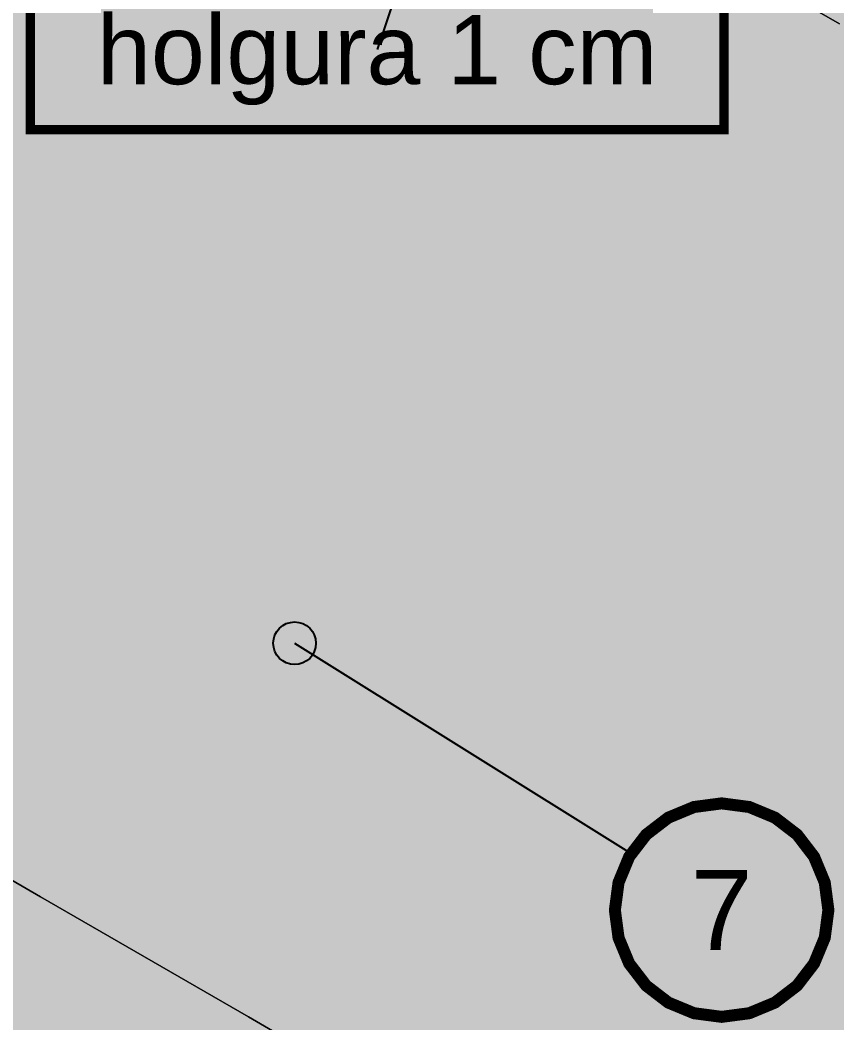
# Model space of a CAD drawing. Header units: metres. Extents: x 349122 to 349453, y 9281252 to 9281971.
# Drawn here: x 349263.9456 to 349264.2517, y 9281655.7777 to 9281656.1536 of the extents above; entities that cross this region are included whole.
import ezdxf
from ezdxf.enums import TextEntityAlignment as Align

# ---------------------------------------------------------------- set-up
doc = ezdxf.new("R2010")
doc.units = ezdxf.units.M
doc.header["$LTSCALE"] = 0.25
doc.layers.add('ISO-3D', color=7, linetype='CONTINUOUS', lineweight=13)
doc.layers.add('ISO-3D-ARISTAS', color=250, linetype='CONTINUOUS', lineweight=13)
doc.layers.add('LLAMADAS-NUM', color=30, linetype='CONTINUOUS', lineweight=25, true_color=0xc05014)
doc.styles.get("Standard").update_dxf_attribs({"font": 'arial.ttf'})

msp = doc.modelspace()

# ---------------------------------------------------------------- linework, layer by layer
at = {"layer": 'ISO-3D', "true_color": 0x9e9d98}
for points in [[(349263.97921, 9281656.15211), (349263.95323, 9281656.16711), (349263.97921, 9281656.18105), (349263.95323, 9281656.19605)], [(349264.03117, 9281656.15105), (349264.00519, 9281656.16605), (349264.03117, 9281656.18), (349264.00519, 9281656.195)], [(349263.97921, 9281656.1475), (349263.95323, 9281656.1625), (349263.97921, 9281656.17562), (349263.95323, 9281656.19062)], [(349264.03117, 9281656.14562), (349264.00519, 9281656.16062), (349264.03117, 9281656.17375), (349264.00519, 9281656.18875)], [(349264.21304, 9281656.15), (349264.18706, 9281656.165), (349264.21304, 9281656.175), (349264.18706, 9281656.19)], [(349264.08313, 9281656.14375), (349264.05715, 9281656.15875), (349264.08313, 9281656.17187), (349264.05715, 9281656.18687)], [(349264.08313, 9281656.15), (349264.05715, 9281656.165), (349264.08313, 9281656.17), (349264.05715, 9281656.185)], [(349264.1351, 9281656.14187), (349264.10912, 9281656.15687), (349264.1351, 9281656.17), (349264.10912, 9281656.185)], [(349264.265, 9281656.145), (349264.23902, 9281656.16), (349264.265, 9281656.17), (349264.23902, 9281656.185)], [(349263.95323, 9281656.13816), (349263.92725, 9281656.15316), (349263.95323, 9281656.16711), (349263.92725, 9281656.18211)], [(349264.00519, 9281656.13711), (349263.97921, 9281656.15211), (349264.00519, 9281656.16605), (349263.97921, 9281656.18105)], [(349264.1351, 9281656.14), (349264.10912, 9281656.155), (349264.1351, 9281656.16667), (349264.10912, 9281656.18167)], [(349264.1784, 9281656.14167), (349264.15675, 9281656.15417), (349264.1784, 9281656.16833), (349264.15675, 9281656.18083)], [(349264.22788, 9281656.13976), (349264.20314, 9281656.15405), (349264.22788, 9281656.16643), (349264.20314, 9281656.18071)], [(349263.95323, 9281656.13437), (349263.92725, 9281656.14937), (349263.95323, 9281656.1625), (349263.92725, 9281656.1775)], [(349264.05715, 9281656.13605), (349264.03117, 9281656.15105), (349264.05715, 9281656.165), (349264.03117, 9281656.18)], [(349264.18706, 9281656.14), (349264.16108, 9281656.155), (349264.18706, 9281656.165), (349264.16108, 9281656.18)], [(349264.00519, 9281656.1325), (349263.97921, 9281656.1475), (349264.00519, 9281656.16062), (349263.97921, 9281656.17562)], [(349264.05715, 9281656.13062), (349264.03117, 9281656.14562), (349264.05715, 9281656.15875), (349264.03117, 9281656.17375)], [(349264.23902, 9281656.135), (349264.21304, 9281656.15), (349264.23902, 9281656.16), (349264.21304, 9281656.175)], [(349264.10912, 9281656.12875), (349264.08313, 9281656.14375), (349264.10912, 9281656.15687), (349264.08313, 9281656.17187)], [(349264.10912, 9281656.135), (349264.08313, 9281656.15), (349264.10912, 9281656.155), (349264.08313, 9281656.17)], [(349264.16108, 9281656.12687), (349264.1351, 9281656.14187), (349264.16108, 9281656.155), (349264.1351, 9281656.17)], [(349263.97921, 9281656.12316), (349263.95323, 9281656.13816), (349263.97921, 9281656.15211), (349263.95323, 9281656.16711)], [(349264.03117, 9281656.12211), (349264.00519, 9281656.13711), (349264.03117, 9281656.15105), (349264.00519, 9281656.16605)], [(349264.15675, 9281656.1275), (349264.1351, 9281656.14), (349264.15675, 9281656.15417), (349264.1351, 9281656.16667)], [(349264.20314, 9281656.12738), (349264.1784, 9281656.14167), (349264.20314, 9281656.15405), (349264.1784, 9281656.16833)], [(349264.25263, 9281656.12548), (349264.22788, 9281656.13976), (349264.25263, 9281656.15214), (349264.22788, 9281656.16643)], [(349263.97921, 9281656.11937), (349263.95323, 9281656.13437), (349263.97921, 9281656.1475), (349263.95323, 9281656.1625)], [(349264.08313, 9281656.12105), (349264.05715, 9281656.13605), (349264.08313, 9281656.15), (349264.05715, 9281656.165)], [(349264.21304, 9281656.125), (349264.18706, 9281656.14), (349264.21304, 9281656.15), (349264.18706, 9281656.165)], [(349264.03117, 9281656.1175), (349264.00519, 9281656.1325), (349264.03117, 9281656.14562), (349264.00519, 9281656.16062)], [(349264.08313, 9281656.11562), (349264.05715, 9281656.13062), (349264.08313, 9281656.14375), (349264.05715, 9281656.15875)], [(349264.265, 9281656.12), (349264.23902, 9281656.135), (349264.265, 9281656.145), (349264.23902, 9281656.16)], [(349264.1351, 9281656.11375), (349264.10912, 9281656.12875), (349264.1351, 9281656.14187), (349264.10912, 9281656.15687)], [(349264.1351, 9281656.12), (349264.10912, 9281656.135), (349264.1351, 9281656.14), (349264.10912, 9281656.155)], [(349264.18706, 9281656.11187), (349264.16108, 9281656.12687), (349264.18706, 9281656.14), (349264.16108, 9281656.155)], [(349263.95323, 9281656.10921), (349263.92725, 9281656.12421), (349263.95323, 9281656.13816), (349263.92725, 9281656.15316)], [(349264.00519, 9281656.10816), (349263.97921, 9281656.12316), (349264.00519, 9281656.13711), (349263.97921, 9281656.15211)], [(349264.05715, 9281656.10711), (349264.03117, 9281656.12211), (349264.05715, 9281656.13605), (349264.03117, 9281656.15105)], [(349264.1784, 9281656.115), (349264.15675, 9281656.1275), (349264.1784, 9281656.14167), (349264.15675, 9281656.15417)], [(349264.22788, 9281656.1131), (349264.20314, 9281656.12738), (349264.22788, 9281656.13976), (349264.20314, 9281656.15405)], [(349263.95323, 9281656.10625), (349263.92725, 9281656.12125), (349263.95323, 9281656.13437), (349263.92725, 9281656.14937)], [(349264.00519, 9281656.10437), (349263.97921, 9281656.11937), (349264.00519, 9281656.1325), (349263.97921, 9281656.1475)], [(349264.10912, 9281656.10605), (349264.08313, 9281656.12105), (349264.10912, 9281656.135), (349264.08313, 9281656.15)], [(349264.23902, 9281656.11), (349264.21304, 9281656.125), (349264.23902, 9281656.135), (349264.21304, 9281656.15)], [(349264.05715, 9281656.1025), (349264.03117, 9281656.1175), (349264.05715, 9281656.13062), (349264.03117, 9281656.14562)], [(349264.10912, 9281656.10062), (349264.08313, 9281656.11562), (349264.10912, 9281656.12875), (349264.08313, 9281656.14375)], [(349264.16108, 9281656.09875), (349264.1351, 9281656.11375), (349264.16108, 9281656.12687), (349264.1351, 9281656.14187)], [(349264.15675, 9281656.1075), (349264.1351, 9281656.12), (349264.15675, 9281656.1275), (349264.1351, 9281656.14)], [(349264.20314, 9281656.10071), (349264.1784, 9281656.115), (349264.20314, 9281656.12738), (349264.1784, 9281656.14167)], [(349264.21304, 9281656.09687), (349264.18706, 9281656.11187), (349264.21304, 9281656.125), (349264.18706, 9281656.14)], [(349264.25263, 9281656.09881), (349264.22788, 9281656.1131), (349264.25263, 9281656.12548), (349264.22788, 9281656.13976)], [(349263.97921, 9281656.09421), (349263.95323, 9281656.10921), (349263.97921, 9281656.12316), (349263.95323, 9281656.13816)], [(349264.03117, 9281656.09316), (349264.00519, 9281656.10816), (349264.03117, 9281656.12211), (349264.00519, 9281656.13711)], [(349264.08313, 9281656.09211), (349264.05715, 9281656.10711), (349264.08313, 9281656.12105), (349264.05715, 9281656.13605)], [(349263.97921, 9281656.09125), (349263.95323, 9281656.10625), (349263.97921, 9281656.11937), (349263.95323, 9281656.13437)], [(349264.03117, 9281656.08937), (349264.00519, 9281656.10437), (349264.03117, 9281656.1175), (349264.00519, 9281656.1325)], [(349264.1351, 9281656.09105), (349264.10912, 9281656.10605), (349264.1351, 9281656.12), (349264.10912, 9281656.135)], [(349264.265, 9281656.095), (349264.23902, 9281656.11), (349264.265, 9281656.12), (349264.23902, 9281656.135)], [(349264.08313, 9281656.0875), (349264.05715, 9281656.1025), (349264.08313, 9281656.11562), (349264.05715, 9281656.13062)], [(349264.1351, 9281656.08562), (349264.10912, 9281656.10062), (349264.1351, 9281656.11375), (349264.10912, 9281656.12875)], [(349263.95323, 9281656.08026), (349263.92725, 9281656.09526), (349263.95323, 9281656.10921), (349263.92725, 9281656.12421)], [(349264.1784, 9281656.095), (349264.15675, 9281656.1075), (349264.1784, 9281656.115), (349264.15675, 9281656.1275)], [(349264.18706, 9281656.08375), (349264.16108, 9281656.09875), (349264.18706, 9281656.11187), (349264.16108, 9281656.12687)], [(349264.22788, 9281656.08643), (349264.20314, 9281656.10071), (349264.22788, 9281656.1131), (349264.20314, 9281656.12738)], [(349264.23902, 9281656.08187), (349264.21304, 9281656.09687), (349264.23902, 9281656.11), (349264.21304, 9281656.125)], [(349263.95323, 9281656.07812), (349263.92725, 9281656.09312), (349263.95323, 9281656.10625), (349263.92725, 9281656.12125)], [(349264.00519, 9281656.07921), (349263.97921, 9281656.09421), (349264.00519, 9281656.10816), (349263.97921, 9281656.12316)], [(349264.05715, 9281656.07816), (349264.03117, 9281656.09316), (349264.05715, 9281656.10711), (349264.03117, 9281656.12211)], [(349264.10912, 9281656.07711), (349264.08313, 9281656.09211), (349264.10912, 9281656.10605), (349264.08313, 9281656.12105)], [(349264.00519, 9281656.07625), (349263.97921, 9281656.09125), (349264.00519, 9281656.10437), (349263.97921, 9281656.11937)], [(349264.05715, 9281656.07437), (349264.03117, 9281656.08937), (349264.05715, 9281656.1025), (349264.03117, 9281656.1175)], [(349264.15675, 9281656.07855), (349264.1351, 9281656.09105), (349264.15675, 9281656.1075), (349264.1351, 9281656.12)], [(349264.10912, 9281656.0725), (349264.08313, 9281656.0875), (349264.10912, 9281656.10062), (349264.08313, 9281656.11562)], [(349264.16108, 9281656.07062), (349264.1351, 9281656.08562), (349264.16108, 9281656.09875), (349264.1351, 9281656.11375)], [(349264.20314, 9281656.08071), (349264.1784, 9281656.095), (349264.20314, 9281656.10071), (349264.1784, 9281656.115)], [(349264.25263, 9281656.07214), (349264.22788, 9281656.08643), (349264.25263, 9281656.09881), (349264.22788, 9281656.1131)], [(349263.97921, 9281656.06526), (349263.95323, 9281656.08026), (349263.97921, 9281656.09421), (349263.95323, 9281656.10921)], [(349264.21304, 9281656.06875), (349264.18706, 9281656.08375), (349264.21304, 9281656.09687), (349264.18706, 9281656.11187)], [(349264.265, 9281656.06687), (349264.23902, 9281656.08187), (349264.265, 9281656.095), (349264.23902, 9281656.11)], [(349263.97921, 9281656.06312), (349263.95323, 9281656.07812), (349263.97921, 9281656.09125), (349263.95323, 9281656.10625)], [(349264.03117, 9281656.06421), (349264.00519, 9281656.07921), (349264.03117, 9281656.09316), (349264.00519, 9281656.10816)], [(349264.08313, 9281656.06316), (349264.05715, 9281656.07816), (349264.08313, 9281656.09211), (349264.05715, 9281656.10711)], [(349264.1351, 9281656.06211), (349264.10912, 9281656.07711), (349264.1351, 9281656.09105), (349264.10912, 9281656.10605)], [(349264.1784, 9281656.06605), (349264.15675, 9281656.07855), (349264.1784, 9281656.095), (349264.15675, 9281656.1075)], [(349264.03117, 9281656.06125), (349264.00519, 9281656.07625), (349264.03117, 9281656.08937), (349264.00519, 9281656.10437)], [(349264.08313, 9281656.05937), (349264.05715, 9281656.07437), (349264.08313, 9281656.0875), (349264.05715, 9281656.1025)], [(349264.1351, 9281656.0575), (349264.10912, 9281656.0725), (349264.1351, 9281656.08562), (349264.10912, 9281656.10062)], [(349264.18706, 9281656.05562), (349264.16108, 9281656.07062), (349264.18706, 9281656.08375), (349264.16108, 9281656.09875)], [(349264.22788, 9281656.06643), (349264.20314, 9281656.08071), (349264.22788, 9281656.08643), (349264.20314, 9281656.10071)], [(349263.95323, 9281656.05132), (349263.92725, 9281656.06632), (349263.95323, 9281656.08026), (349263.92725, 9281656.09526)], [(349264.00519, 9281656.05026), (349263.97921, 9281656.06526), (349264.00519, 9281656.07921), (349263.97921, 9281656.09421)], [(349264.20314, 9281656.05177), (349264.1784, 9281656.06605), (349264.20314, 9281656.08071), (349264.1784, 9281656.095)], [(349264.23902, 9281656.05375), (349264.21304, 9281656.06875), (349264.23902, 9281656.08187), (349264.21304, 9281656.09687)], [(349263.95323, 9281656.05), (349263.92725, 9281656.065), (349263.95323, 9281656.07812), (349263.92725, 9281656.09312)], [(349264.00519, 9281656.04812), (349263.97921, 9281656.06312), (349264.00519, 9281656.07625), (349263.97921, 9281656.09125)], [(349264.05715, 9281656.04921), (349264.03117, 9281656.06421), (349264.05715, 9281656.07816), (349264.03117, 9281656.09316)], [(349264.10912, 9281656.04816), (349264.08313, 9281656.06316), (349264.10912, 9281656.07711), (349264.08313, 9281656.09211)], [(349264.15675, 9281656.04961), (349264.1351, 9281656.06211), (349264.15675, 9281656.07855), (349264.1351, 9281656.09105)], [(349264.05715, 9281656.04625), (349264.03117, 9281656.06125), (349264.05715, 9281656.07437), (349264.03117, 9281656.08937)], [(349264.10912, 9281656.04437), (349264.08313, 9281656.05937), (349264.10912, 9281656.0725), (349264.08313, 9281656.0875)], [(349264.16108, 9281656.0425), (349264.1351, 9281656.0575), (349264.16108, 9281656.07062), (349264.1351, 9281656.08562)], [(349264.21304, 9281656.04062), (349264.18706, 9281656.05562), (349264.21304, 9281656.06875), (349264.18706, 9281656.08375)], [(349264.25263, 9281656.05214), (349264.22788, 9281656.06643), (349264.25263, 9281656.07214), (349264.22788, 9281656.08643)], [(349263.97921, 9281656.03632), (349263.95323, 9281656.05132), (349263.97921, 9281656.06526), (349263.95323, 9281656.08026)], [(349264.03117, 9281656.03526), (349264.00519, 9281656.05026), (349264.03117, 9281656.06421), (349264.00519, 9281656.07921)], [(349264.22788, 9281656.03748), (349264.20314, 9281656.05177), (349264.22788, 9281656.06643), (349264.20314, 9281656.08071)], [(349264.265, 9281656.03875), (349264.23902, 9281656.05375), (349264.265, 9281656.06687), (349264.23902, 9281656.08187)], [(349263.97921, 9281656.035), (349263.95323, 9281656.05), (349263.97921, 9281656.06312), (349263.95323, 9281656.07812)], [(349264.03117, 9281656.03312), (349264.00519, 9281656.04812), (349264.03117, 9281656.06125), (349264.00519, 9281656.07625)], [(349264.08313, 9281656.03421), (349264.05715, 9281656.04921), (349264.08313, 9281656.06316), (349264.05715, 9281656.07816)], [(349264.1351, 9281656.03316), (349264.10912, 9281656.04816), (349264.1351, 9281656.06211), (349264.10912, 9281656.07711)], [(349264.1784, 9281656.03711), (349264.15675, 9281656.04961), (349264.1784, 9281656.06605), (349264.15675, 9281656.07855)], [(349264.08313, 9281656.03125), (349264.05715, 9281656.04625), (349264.08313, 9281656.05937), (349264.05715, 9281656.07437)], [(349264.1351, 9281656.02937), (349264.10912, 9281656.04437), (349264.1351, 9281656.0575), (349264.10912, 9281656.0725)], [(349264.18706, 9281656.0275), (349264.16108, 9281656.0425), (349264.18706, 9281656.05562), (349264.16108, 9281656.07062)], [(349264.23902, 9281656.02562), (349264.21304, 9281656.04062), (349264.23902, 9281656.05375), (349264.21304, 9281656.06875)], [(349263.95323, 9281656.02237), (349263.92725, 9281656.03737), (349263.95323, 9281656.05132), (349263.92725, 9281656.06632)], [(349263.95323, 9281656.02187), (349263.92725, 9281656.03687), (349263.95323, 9281656.05), (349263.92725, 9281656.065)], [(349264.00519, 9281656.02132), (349263.97921, 9281656.03632), (349264.00519, 9281656.05026), (349263.97921, 9281656.06526)], [(349264.05715, 9281656.02026), (349264.03117, 9281656.03526), (349264.05715, 9281656.04921), (349264.03117, 9281656.06421)], [(349264.20314, 9281656.02282), (349264.1784, 9281656.03711), (349264.20314, 9281656.05177), (349264.1784, 9281656.06605)], [(349264.25263, 9281656.0232), (349264.22788, 9281656.03748), (349264.25263, 9281656.05214), (349264.22788, 9281656.06643)], [(349264.00519, 9281656.02), (349263.97921, 9281656.035), (349264.00519, 9281656.04812), (349263.97921, 9281656.06312)], [(349264.05715, 9281656.01812), (349264.03117, 9281656.03312), (349264.05715, 9281656.04625), (349264.03117, 9281656.06125)], [(349264.10912, 9281656.01921), (349264.08313, 9281656.03421), (349264.10912, 9281656.04816), (349264.08313, 9281656.06316)], [(349264.15675, 9281656.02066), (349264.1351, 9281656.03316), (349264.15675, 9281656.04961), (349264.1351, 9281656.06211)], [(349264.10912, 9281656.01625), (349264.08313, 9281656.03125), (349264.10912, 9281656.04437), (349264.08313, 9281656.05937)], [(349264.16108, 9281656.01437), (349264.1351, 9281656.02937), (349264.16108, 9281656.0425), (349264.1351, 9281656.0575)], [(349264.21304, 9281656.0125), (349264.18706, 9281656.0275), (349264.21304, 9281656.04062), (349264.18706, 9281656.05562)], [(349264.265, 9281656.01062), (349264.23902, 9281656.02562), (349264.265, 9281656.03875), (349264.23902, 9281656.05375)], [(349263.97921, 9281656.00737), (349263.95323, 9281656.02237), (349263.97921, 9281656.03632), (349263.95323, 9281656.05132)], [(349263.97921, 9281656.00687), (349263.95323, 9281656.02187), (349263.97921, 9281656.035), (349263.95323, 9281656.05)], [(349264.03117, 9281656.00632), (349264.00519, 9281656.02132), (349264.03117, 9281656.03526), (349264.00519, 9281656.05026)], [(349264.08313, 9281656.00526), (349264.05715, 9281656.02026), (349264.08313, 9281656.03421), (349264.05715, 9281656.04921)], [(349264.1784, 9281656.00816), (349264.15675, 9281656.02066), (349264.1784, 9281656.03711), (349264.15675, 9281656.04961)], [(349264.22788, 9281656.00853), (349264.20314, 9281656.02282), (349264.22788, 9281656.03748), (349264.20314, 9281656.05177)], [(349264.03117, 9281656.005), (349264.00519, 9281656.02), (349264.03117, 9281656.03312), (349264.00519, 9281656.04812)], [(349264.08313, 9281656.00312), (349264.05715, 9281656.01812), (349264.08313, 9281656.03125), (349264.05715, 9281656.04625)], [(349264.1351, 9281656.00421), (349264.10912, 9281656.01921), (349264.1351, 9281656.03316), (349264.10912, 9281656.04816)], [(349264.1351, 9281656.00125), (349264.10912, 9281656.01625), (349264.1351, 9281656.02937), (349264.10912, 9281656.04437)], [(349264.18706, 9281655.99937), (349264.16108, 9281656.01437), (349264.18706, 9281656.0275), (349264.16108, 9281656.0425)], [(349264.23902, 9281655.9975), (349264.21304, 9281656.0125), (349264.23902, 9281656.02562), (349264.21304, 9281656.04062)], [(349263.95323, 9281655.99342), (349263.92725, 9281656.00842), (349263.95323, 9281656.02237), (349263.92725, 9281656.03737)], [(349263.95323, 9281655.99375), (349263.92725, 9281656.00875), (349263.95323, 9281656.02187), (349263.92725, 9281656.03687)], [(349264.00519, 9281655.99237), (349263.97921, 9281656.00737), (349264.00519, 9281656.02132), (349263.97921, 9281656.03632)], [(349264.00519, 9281655.99187), (349263.97921, 9281656.00687), (349264.00519, 9281656.02), (349263.97921, 9281656.035)], [(349264.05715, 9281655.99132), (349264.03117, 9281656.00632), (349264.05715, 9281656.02026), (349264.03117, 9281656.03526)], [(349264.10912, 9281655.99026), (349264.08313, 9281656.00526), (349264.10912, 9281656.01921), (349264.08313, 9281656.03421)], [(349264.20314, 9281655.99387), (349264.1784, 9281656.00816), (349264.20314, 9281656.02282), (349264.1784, 9281656.03711)], [(349264.25263, 9281655.99425), (349264.22788, 9281656.00853), (349264.25263, 9281656.0232), (349264.22788, 9281656.03748)], [(349264.05715, 9281655.99), (349264.03117, 9281656.005), (349264.05715, 9281656.01812), (349264.03117, 9281656.03312)], [(349264.10912, 9281655.98812), (349264.08313, 9281656.00312), (349264.10912, 9281656.01625), (349264.08313, 9281656.03125)], [(349264.15675, 9281655.99171), (349264.1351, 9281656.00421), (349264.15675, 9281656.02066), (349264.1351, 9281656.03316)], [(349264.16108, 9281655.98625), (349264.1351, 9281656.00125), (349264.16108, 9281656.01437), (349264.1351, 9281656.02937)], [(349264.21304, 9281655.98437), (349264.18706, 9281655.99937), (349264.21304, 9281656.0125), (349264.18706, 9281656.0275)], [(349264.22788, 9281655.97959), (349264.20314, 9281655.99387), (349264.22788, 9281656.00853), (349264.20314, 9281656.02282)], [(349264.265, 9281655.9825), (349264.23902, 9281655.9975), (349264.265, 9281656.01062), (349264.23902, 9281656.02562)], [(349263.97921, 9281655.97842), (349263.95323, 9281655.99342), (349263.97921, 9281656.00737), (349263.95323, 9281656.02237)], [(349263.97921, 9281655.97875), (349263.95323, 9281655.99375), (349263.97921, 9281656.00687), (349263.95323, 9281656.02187)], [(349264.03117, 9281655.97737), (349264.00519, 9281655.99237), (349264.03117, 9281656.00632), (349264.00519, 9281656.02132)], [(349264.03117, 9281655.97687), (349264.00519, 9281655.99187), (349264.03117, 9281656.005), (349264.00519, 9281656.02)], [(349264.08313, 9281655.97632), (349264.05715, 9281655.99132), (349264.08313, 9281656.00526), (349264.05715, 9281656.02026)], [(349264.1351, 9281655.97526), (349264.10912, 9281655.99026), (349264.1351, 9281656.00421), (349264.10912, 9281656.01921)], [(349264.1784, 9281655.97921), (349264.15675, 9281655.99171), (349264.1784, 9281656.00816), (349264.15675, 9281656.02066)], [(349264.08313, 9281655.975), (349264.05715, 9281655.99), (349264.08313, 9281656.00312), (349264.05715, 9281656.01812)], [(349264.1351, 9281655.97312), (349264.10912, 9281655.98812), (349264.1351, 9281656.00125), (349264.10912, 9281656.01625)], [(349264.18706, 9281655.97125), (349264.16108, 9281655.98625), (349264.18706, 9281655.99937), (349264.16108, 9281656.01437)], [(349264.23902, 9281655.96937), (349264.21304, 9281655.98437), (349264.23902, 9281655.9975), (349264.21304, 9281656.0125)], [(349263.95323, 9281655.96562), (349263.92725, 9281655.98062), (349263.95323, 9281655.99375), (349263.92725, 9281656.00875)], [(349263.95323, 9281655.96447), (349263.92725, 9281655.97947), (349263.95323, 9281655.99342), (349263.92725, 9281656.00842)], [(349264.20314, 9281655.96492), (349264.1784, 9281655.97921), (349264.20314, 9281655.99387), (349264.1784, 9281656.00816)], [(349264.25263, 9281655.9653), (349264.22788, 9281655.97959), (349264.25263, 9281655.99425), (349264.22788, 9281656.00853)], [(349264.00519, 9281655.96342), (349263.97921, 9281655.97842), (349264.00519, 9281655.99237), (349263.97921, 9281656.00737)], [(349264.00519, 9281655.96375), (349263.97921, 9281655.97875), (349264.00519, 9281655.99187), (349263.97921, 9281656.00687)], [(349264.05715, 9281655.96237), (349264.03117, 9281655.97737), (349264.05715, 9281655.99132), (349264.03117, 9281656.00632)], [(349264.05715, 9281655.96187), (349264.03117, 9281655.97687), (349264.05715, 9281655.99), (349264.03117, 9281656.005)], [(349264.10912, 9281655.96132), (349264.08313, 9281655.97632), (349264.10912, 9281655.99026), (349264.08313, 9281656.00526)], [(349264.15675, 9281655.96276), (349264.1351, 9281655.97526), (349264.15675, 9281655.99171), (349264.1351, 9281656.00421)], [(349264.10912, 9281655.96), (349264.08313, 9281655.975), (349264.10912, 9281655.98812), (349264.08313, 9281656.00312)], [(349264.16108, 9281655.95812), (349264.1351, 9281655.97312), (349264.16108, 9281655.98625), (349264.1351, 9281656.00125)], [(349264.21304, 9281655.95625), (349264.18706, 9281655.97125), (349264.21304, 9281655.98437), (349264.18706, 9281655.99937)], [(349264.265, 9281655.95437), (349264.23902, 9281655.96937), (349264.265, 9281655.9825), (349264.23902, 9281655.9975)], [(349263.97921, 9281655.95062), (349263.95323, 9281655.96562), (349263.97921, 9281655.97875), (349263.95323, 9281655.99375)], [(349263.97921, 9281655.94947), (349263.95323, 9281655.96447), (349263.97921, 9281655.97842), (349263.95323, 9281655.99342)], [(349264.22788, 9281655.95064), (349264.20314, 9281655.96492), (349264.22788, 9281655.97959), (349264.20314, 9281655.99387)], [(349264.03117, 9281655.94842), (349264.00519, 9281655.96342), (349264.03117, 9281655.97737), (349264.00519, 9281655.99237)], [(349264.03117, 9281655.94875), (349264.00519, 9281655.96375), (349264.03117, 9281655.97687), (349264.00519, 9281655.99187)], [(349264.08313, 9281655.94737), (349264.05715, 9281655.96237), (349264.08313, 9281655.97632), (349264.05715, 9281655.99132)], [(349264.08313, 9281655.94687), (349264.05715, 9281655.96187), (349264.08313, 9281655.975), (349264.05715, 9281655.99)], [(349264.1351, 9281655.94632), (349264.10912, 9281655.96132), (349264.1351, 9281655.97526), (349264.10912, 9281655.99026)], [(349264.1784, 9281655.95026), (349264.15675, 9281655.96276), (349264.1784, 9281655.97921), (349264.15675, 9281655.99171)], [(349264.1351, 9281655.945), (349264.10912, 9281655.96), (349264.1351, 9281655.97312), (349264.10912, 9281655.98812)], [(349264.18706, 9281655.94312), (349264.16108, 9281655.95812), (349264.18706, 9281655.97125), (349264.16108, 9281655.98625)], [(349264.23902, 9281655.94125), (349264.21304, 9281655.95625), (349264.23902, 9281655.96937), (349264.21304, 9281655.98437)], [(349263.95323, 9281655.9375), (349263.92725, 9281655.9525), (349263.95323, 9281655.96562), (349263.92725, 9281655.98062)], [(349263.95323, 9281655.93553), (349263.92725, 9281655.95053), (349263.95323, 9281655.96447), (349263.92725, 9281655.97947)], [(349264.00519, 9281655.93562), (349263.97921, 9281655.95062), (349264.00519, 9281655.96375), (349263.97921, 9281655.97875)], [(349264.00519, 9281655.93447), (349263.97921, 9281655.94947), (349264.00519, 9281655.96342), (349263.97921, 9281655.97842)], [(349264.20314, 9281655.93598), (349264.1784, 9281655.95026), (349264.20314, 9281655.96492), (349264.1784, 9281655.97921)], [(349264.25263, 9281655.93635), (349264.22788, 9281655.95064), (349264.25263, 9281655.9653), (349264.22788, 9281655.97959)], [(349264.05715, 9281655.93342), (349264.03117, 9281655.94842), (349264.05715, 9281655.96237), (349264.03117, 9281655.97737)], [(349264.05715, 9281655.93375), (349264.03117, 9281655.94875), (349264.05715, 9281655.96187), (349264.03117, 9281655.97687)], [(349264.10912, 9281655.93237), (349264.08313, 9281655.94737), (349264.10912, 9281655.96132), (349264.08313, 9281655.97632)], [(349264.10912, 9281655.93187), (349264.08313, 9281655.94687), (349264.10912, 9281655.96), (349264.08313, 9281655.975)], [(349264.15675, 9281655.93382), (349264.1351, 9281655.94632), (349264.15675, 9281655.96276), (349264.1351, 9281655.97526)], [(349264.16108, 9281655.93), (349264.1351, 9281655.945), (349264.16108, 9281655.95812), (349264.1351, 9281655.97312)], [(349264.21304, 9281655.92812), (349264.18706, 9281655.94312), (349264.21304, 9281655.95625), (349264.18706, 9281655.97125)], [(349264.265, 9281655.92625), (349264.23902, 9281655.94125), (349264.265, 9281655.95437), (349264.23902, 9281655.96937)], [(349263.97921, 9281655.9225), (349263.95323, 9281655.9375), (349263.97921, 9281655.95062), (349263.95323, 9281655.96562)], [(349263.97921, 9281655.92053), (349263.95323, 9281655.93553), (349263.97921, 9281655.94947), (349263.95323, 9281655.96447)], [(349264.03117, 9281655.92062), (349264.00519, 9281655.93562), (349264.03117, 9281655.94875), (349264.00519, 9281655.96375)], [(349264.03117, 9281655.91947), (349264.00519, 9281655.93447), (349264.03117, 9281655.94842), (349264.00519, 9281655.96342)], [(349264.1784, 9281655.92132), (349264.15675, 9281655.93382), (349264.1784, 9281655.95026), (349264.15675, 9281655.96276)], [(349264.22788, 9281655.92169), (349264.20314, 9281655.93598), (349264.22788, 9281655.95064), (349264.20314, 9281655.96492)], [(349264.08313, 9281655.91842), (349264.05715, 9281655.93342), (349264.08313, 9281655.94737), (349264.05715, 9281655.96237)], [(349264.08313, 9281655.91875), (349264.05715, 9281655.93375), (349264.08313, 9281655.94687), (349264.05715, 9281655.96187)], [(349264.1351, 9281655.91737), (349264.10912, 9281655.93237), (349264.1351, 9281655.94632), (349264.10912, 9281655.96132)], [(349264.1351, 9281655.91687), (349264.10912, 9281655.93187), (349264.1351, 9281655.945), (349264.10912, 9281655.96)], [(349264.18706, 9281655.915), (349264.16108, 9281655.93), (349264.18706, 9281655.94312), (349264.16108, 9281655.95812)], [(349264.23902, 9281655.91312), (349264.21304, 9281655.92812), (349264.23902, 9281655.94125), (349264.21304, 9281655.95625)], [(349263.95323, 9281655.90937), (349263.92725, 9281655.92437), (349263.95323, 9281655.9375), (349263.92725, 9281655.9525)], [(349263.95323, 9281655.90658), (349263.92725, 9281655.92158), (349263.95323, 9281655.93553), (349263.92725, 9281655.95053)], [(349264.00519, 9281655.9075), (349263.97921, 9281655.9225), (349264.00519, 9281655.93562), (349263.97921, 9281655.95062)], [(349264.00519, 9281655.90553), (349263.97921, 9281655.92053), (349264.00519, 9281655.93447), (349263.97921, 9281655.94947)], [(349264.05715, 9281655.90562), (349264.03117, 9281655.92062), (349264.05715, 9281655.93375), (349264.03117, 9281655.94875)], [(349264.05715, 9281655.90447), (349264.03117, 9281655.91947), (349264.05715, 9281655.93342), (349264.03117, 9281655.94842)], [(349264.20314, 9281655.90703), (349264.1784, 9281655.92132), (349264.20314, 9281655.93598), (349264.1784, 9281655.95026)], [(349264.25263, 9281655.90741), (349264.22788, 9281655.92169), (349264.25263, 9281655.93635), (349264.22788, 9281655.95064)], [(349264.10912, 9281655.90342), (349264.08313, 9281655.91842), (349264.10912, 9281655.93237), (349264.08313, 9281655.94737)], [(349264.10912, 9281655.90375), (349264.08313, 9281655.91875), (349264.10912, 9281655.93187), (349264.08313, 9281655.94687)], [(349264.15675, 9281655.90487), (349264.1351, 9281655.91737), (349264.15675, 9281655.93382), (349264.1351, 9281655.94632)], [(349264.16108, 9281655.90187), (349264.1351, 9281655.91687), (349264.16108, 9281655.93), (349264.1351, 9281655.945)], [(349264.21304, 9281655.9), (349264.18706, 9281655.915), (349264.21304, 9281655.92812), (349264.18706, 9281655.94312)], [(349264.265, 9281655.89812), (349264.23902, 9281655.91312), (349264.265, 9281655.92625), (349264.23902, 9281655.94125)], [(349263.97921, 9281655.89437), (349263.95323, 9281655.90937), (349263.97921, 9281655.9225), (349263.95323, 9281655.9375)], [(349263.97921, 9281655.89158), (349263.95323, 9281655.90658), (349263.97921, 9281655.92053), (349263.95323, 9281655.93553)], [(349264.03117, 9281655.8925), (349264.00519, 9281655.9075), (349264.03117, 9281655.92062), (349264.00519, 9281655.93562)], [(349264.03117, 9281655.89053), (349264.00519, 9281655.90553), (349264.03117, 9281655.91947), (349264.00519, 9281655.93447)], [(349264.08313, 9281655.89062), (349264.05715, 9281655.90562), (349264.08313, 9281655.91875), (349264.05715, 9281655.93375)], [(349264.08313, 9281655.88947), (349264.05715, 9281655.90447), (349264.08313, 9281655.91842), (349264.05715, 9281655.93342)], [(349264.1784, 9281655.89237), (349264.15675, 9281655.90487), (349264.1784, 9281655.92132), (349264.15675, 9281655.93382)], [(349264.22788, 9281655.89274), (349264.20314, 9281655.90703), (349264.22788, 9281655.92169), (349264.20314, 9281655.93598)], [(349264.1351, 9281655.88842), (349264.10912, 9281655.90342), (349264.1351, 9281655.91737), (349264.10912, 9281655.93237)], [(349264.1351, 9281655.88875), (349264.10912, 9281655.90375), (349264.1351, 9281655.91687), (349264.10912, 9281655.93187)], [(349264.18706, 9281655.88687), (349264.16108, 9281655.90187), (349264.18706, 9281655.915), (349264.16108, 9281655.93)], [(349264.23902, 9281655.885), (349264.21304, 9281655.9), (349264.23902, 9281655.91312), (349264.21304, 9281655.92812)], [(349263.95323, 9281655.88125), (349263.92725, 9281655.89625), (349263.95323, 9281655.90937), (349263.92725, 9281655.92437)], [(349263.95323, 9281655.87763), (349263.92725, 9281655.89263), (349263.95323, 9281655.90658), (349263.92725, 9281655.92158)], [(349264.00519, 9281655.87937), (349263.97921, 9281655.89437), (349264.00519, 9281655.9075), (349263.97921, 9281655.9225)], [(349264.20314, 9281655.87808), (349264.1784, 9281655.89237), (349264.20314, 9281655.90703), (349264.1784, 9281655.92132)], [(349264.25263, 9281655.87846), (349264.22788, 9281655.89274), (349264.25263, 9281655.90741), (349264.22788, 9281655.92169)], [(349264.00519, 9281655.87658), (349263.97921, 9281655.89158), (349264.00519, 9281655.90553), (349263.97921, 9281655.92053)], [(349264.05715, 9281655.8775), (349264.03117, 9281655.8925), (349264.05715, 9281655.90562), (349264.03117, 9281655.92062)], [(349264.05715, 9281655.87553), (349264.03117, 9281655.89053), (349264.05715, 9281655.90447), (349264.03117, 9281655.91947)], [(349264.10912, 9281655.87562), (349264.08313, 9281655.89062), (349264.10912, 9281655.90375), (349264.08313, 9281655.91875)], [(349264.10912, 9281655.87447), (349264.08313, 9281655.88947), (349264.10912, 9281655.90342), (349264.08313, 9281655.91842)], [(349264.15675, 9281655.87592), (349264.1351, 9281655.88842), (349264.15675, 9281655.90487), (349264.1351, 9281655.91737)], [(349264.16108, 9281655.87375), (349264.1351, 9281655.88875), (349264.16108, 9281655.90187), (349264.1351, 9281655.91687)], [(349264.21304, 9281655.87187), (349264.18706, 9281655.88687), (349264.21304, 9281655.9), (349264.18706, 9281655.915)], [(349264.265, 9281655.87), (349264.23902, 9281655.885), (349264.265, 9281655.89812), (349264.23902, 9281655.91312)], [(349263.97921, 9281655.86625), (349263.95323, 9281655.88125), (349263.97921, 9281655.89437), (349263.95323, 9281655.90937)], [(349263.97921, 9281655.86263), (349263.95323, 9281655.87763), (349263.97921, 9281655.89158), (349263.95323, 9281655.90658)], [(349264.03117, 9281655.86437), (349264.00519, 9281655.87937), (349264.03117, 9281655.8925), (349264.00519, 9281655.9075)], [(349264.22788, 9281655.8638), (349264.20314, 9281655.87808), (349264.22788, 9281655.89274), (349264.20314, 9281655.90703)], [(349264.03117, 9281655.86158), (349264.00519, 9281655.87658), (349264.03117, 9281655.89053), (349264.00519, 9281655.90553)], [(349264.08313, 9281655.8625), (349264.05715, 9281655.8775), (349264.08313, 9281655.89062), (349264.05715, 9281655.90562)], [(349264.08313, 9281655.86053), (349264.05715, 9281655.87553), (349264.08313, 9281655.88947), (349264.05715, 9281655.90447)], [(349264.1351, 9281655.86062), (349264.10912, 9281655.87562), (349264.1351, 9281655.88875), (349264.10912, 9281655.90375)], [(349264.1351, 9281655.85947), (349264.10912, 9281655.87447), (349264.1351, 9281655.88842), (349264.10912, 9281655.90342)], [(349264.1784, 9281655.86342), (349264.15675, 9281655.87592), (349264.1784, 9281655.89237), (349264.15675, 9281655.90487)], [(349264.18706, 9281655.85875), (349264.16108, 9281655.87375), (349264.18706, 9281655.88687), (349264.16108, 9281655.90187)], [(349264.23902, 9281655.85687), (349264.21304, 9281655.87187), (349264.23902, 9281655.885), (349264.21304, 9281655.9)], [(349263.95323, 9281655.85312), (349263.92725, 9281655.86812), (349263.95323, 9281655.88125), (349263.92725, 9281655.89625)], [(349263.95323, 9281655.84868), (349263.92725, 9281655.86368), (349263.95323, 9281655.87763), (349263.92725, 9281655.89263)], [(349264.00519, 9281655.85125), (349263.97921, 9281655.86625), (349264.00519, 9281655.87937), (349263.97921, 9281655.89437)], [(349264.00519, 9281655.84763), (349263.97921, 9281655.86263), (349264.00519, 9281655.87658), (349263.97921, 9281655.89158)], [(349264.05715, 9281655.84937), (349264.03117, 9281655.86437), (349264.05715, 9281655.8775), (349264.03117, 9281655.8925)], [(349264.20314, 9281655.84914), (349264.1784, 9281655.86342), (349264.20314, 9281655.87808), (349264.1784, 9281655.89237)], [(349264.25263, 9281655.84951), (349264.22788, 9281655.8638), (349264.25263, 9281655.87846), (349264.22788, 9281655.89274)], [(349264.05715, 9281655.84658), (349264.03117, 9281655.86158), (349264.05715, 9281655.87553), (349264.03117, 9281655.89053)], [(349264.10912, 9281655.8475), (349264.08313, 9281655.8625), (349264.10912, 9281655.87562), (349264.08313, 9281655.89062)], [(349264.10912, 9281655.84553), (349264.08313, 9281655.86053), (349264.10912, 9281655.87447), (349264.08313, 9281655.88947)], [(349264.16108, 9281655.84562), (349264.1351, 9281655.86062), (349264.16108, 9281655.87375), (349264.1351, 9281655.88875)], [(349264.15675, 9281655.84697), (349264.1351, 9281655.85947), (349264.15675, 9281655.87592), (349264.1351, 9281655.88842)], [(349264.21304, 9281655.84375), (349264.18706, 9281655.85875), (349264.21304, 9281655.87187), (349264.18706, 9281655.88687)], [(349264.265, 9281655.84187), (349264.23902, 9281655.85687), (349264.265, 9281655.87), (349264.23902, 9281655.885)], [(349263.97921, 9281655.83812), (349263.95323, 9281655.85312), (349263.97921, 9281655.86625), (349263.95323, 9281655.88125)], [(349263.97921, 9281655.83368), (349263.95323, 9281655.84868), (349263.97921, 9281655.86263), (349263.95323, 9281655.87763)], [(349264.03117, 9281655.83625), (349264.00519, 9281655.85125), (349264.03117, 9281655.86437), (349264.00519, 9281655.87937)], [(349264.03117, 9281655.83263), (349264.00519, 9281655.84763), (349264.03117, 9281655.86158), (349264.00519, 9281655.87658)], [(349264.08313, 9281655.83437), (349264.05715, 9281655.84937), (349264.08313, 9281655.8625), (349264.05715, 9281655.8775)], [(349264.22788, 9281655.83485), (349264.20314, 9281655.84914), (349264.22788, 9281655.8638), (349264.20314, 9281655.87808)], [(349264.08313, 9281655.83158), (349264.05715, 9281655.84658), (349264.08313, 9281655.86053), (349264.05715, 9281655.87553)], [(349264.1351, 9281655.8325), (349264.10912, 9281655.8475), (349264.1351, 9281655.86062), (349264.10912, 9281655.87562)], [(349264.1351, 9281655.83053), (349264.10912, 9281655.84553), (349264.1351, 9281655.85947), (349264.10912, 9281655.87447)], [(349264.1784, 9281655.83447), (349264.15675, 9281655.84697), (349264.1784, 9281655.86342), (349264.15675, 9281655.87592)], [(349264.18706, 9281655.83062), (349264.16108, 9281655.84562), (349264.18706, 9281655.85875), (349264.16108, 9281655.87375)], [(349264.23902, 9281655.82875), (349264.21304, 9281655.84375), (349264.23902, 9281655.85687), (349264.21304, 9281655.87187)], [(349263.95323, 9281655.825), (349263.92725, 9281655.84), (349263.95323, 9281655.85312), (349263.92725, 9281655.86812)], [(349264.00519, 9281655.82312), (349263.97921, 9281655.83812), (349264.00519, 9281655.85125), (349263.97921, 9281655.86625)], [(349263.95323, 9281655.81974), (349263.92725, 9281655.83474), (349263.95323, 9281655.84868), (349263.92725, 9281655.86368)], [(349264.00519, 9281655.81868), (349263.97921, 9281655.83368), (349264.00519, 9281655.84763), (349263.97921, 9281655.86263)], [(349264.05715, 9281655.82125), (349264.03117, 9281655.83625), (349264.05715, 9281655.84937), (349264.03117, 9281655.86437)], [(349264.05715, 9281655.81763), (349264.03117, 9281655.83263), (349264.05715, 9281655.84658), (349264.03117, 9281655.86158)], [(349264.10912, 9281655.81937), (349264.08313, 9281655.83437), (349264.10912, 9281655.8475), (349264.08313, 9281655.8625)], [(349264.20314, 9281655.82019), (349264.1784, 9281655.83447), (349264.20314, 9281655.84914), (349264.1784, 9281655.86342)], [(349264.25263, 9281655.82056), (349264.22788, 9281655.83485), (349264.25263, 9281655.84951), (349264.22788, 9281655.8638)], [(349264.10912, 9281655.81658), (349264.08313, 9281655.83158), (349264.10912, 9281655.84553), (349264.08313, 9281655.86053)], [(349264.16108, 9281655.8175), (349264.1351, 9281655.8325), (349264.16108, 9281655.84562), (349264.1351, 9281655.86062)], [(349264.15675, 9281655.81803), (349264.1351, 9281655.83053), (349264.15675, 9281655.84697), (349264.1351, 9281655.85947)], [(349264.21304, 9281655.81562), (349264.18706, 9281655.83062), (349264.21304, 9281655.84375), (349264.18706, 9281655.85875)], [(349264.265, 9281655.81375), (349264.23902, 9281655.82875), (349264.265, 9281655.84187), (349264.23902, 9281655.85687)], [(349263.97921, 9281655.81), (349263.95323, 9281655.825), (349263.97921, 9281655.83812), (349263.95323, 9281655.85312)], [(349264.03117, 9281655.80812), (349264.00519, 9281655.82312), (349264.03117, 9281655.83625), (349264.00519, 9281655.85125)], [(349263.97921, 9281655.80474), (349263.95323, 9281655.81974), (349263.97921, 9281655.83368), (349263.95323, 9281655.84868)], [(349264.03117, 9281655.80368), (349264.00519, 9281655.81868), (349264.03117, 9281655.83263), (349264.00519, 9281655.84763)], [(349264.08313, 9281655.80625), (349264.05715, 9281655.82125), (349264.08313, 9281655.83437), (349264.05715, 9281655.84937)], [(349264.08313, 9281655.80263), (349264.05715, 9281655.81763), (349264.08313, 9281655.83158), (349264.05715, 9281655.84658)], [(349264.1351, 9281655.80437), (349264.10912, 9281655.81937), (349264.1351, 9281655.8325), (349264.10912, 9281655.8475)], [(349264.1784, 9281655.80553), (349264.15675, 9281655.81803), (349264.1784, 9281655.83447), (349264.15675, 9281655.84697)], [(349264.22788, 9281655.8059), (349264.20314, 9281655.82019), (349264.22788, 9281655.83485), (349264.20314, 9281655.84914)], [(349264.1351, 9281655.80158), (349264.10912, 9281655.81658), (349264.1351, 9281655.83053), (349264.10912, 9281655.84553)], [(349264.18706, 9281655.8025), (349264.16108, 9281655.8175), (349264.18706, 9281655.83062), (349264.16108, 9281655.84562)], [(349264.23902, 9281655.80062), (349264.21304, 9281655.81562), (349264.23902, 9281655.82875), (349264.21304, 9281655.84375)], [(349264.00519, 9281655.795), (349263.97921, 9281655.81), (349264.00519, 9281655.82312), (349263.97921, 9281655.83812)], [(349264.05715, 9281655.79312), (349264.03117, 9281655.80812), (349264.05715, 9281655.82125), (349264.03117, 9281655.83625)], [(349264.25263, 9281655.79162), (349264.22788, 9281655.8059), (349264.25263, 9281655.82056), (349264.22788, 9281655.83485)], [(349263.95323, 9281655.79079), (349263.92725, 9281655.80579), (349263.95323, 9281655.81974), (349263.92725, 9281655.83474)], [(349264.00519, 9281655.78974), (349263.97921, 9281655.80474), (349264.00519, 9281655.81868), (349263.97921, 9281655.83368)], [(349264.05715, 9281655.78868), (349264.03117, 9281655.80368), (349264.05715, 9281655.81763), (349264.03117, 9281655.83263)], [(349264.10912, 9281655.79125), (349264.08313, 9281655.80625), (349264.10912, 9281655.81937), (349264.08313, 9281655.83437)], [(349264.10912, 9281655.78763), (349264.08313, 9281655.80263), (349264.10912, 9281655.81658), (349264.08313, 9281655.83158)], [(349264.16108, 9281655.78937), (349264.1351, 9281655.80437), (349264.16108, 9281655.8175), (349264.1351, 9281655.8325)], [(349264.20314, 9281655.79124), (349264.1784, 9281655.80553), (349264.20314, 9281655.82019), (349264.1784, 9281655.83447)], [(349264.15675, 9281655.78908), (349264.1351, 9281655.80158), (349264.15675, 9281655.81803), (349264.1351, 9281655.83053)], [(349264.21304, 9281655.7875), (349264.18706, 9281655.8025), (349264.21304, 9281655.81562), (349264.18706, 9281655.83062)], [(349264.265, 9281655.78562), (349264.23902, 9281655.80062), (349264.265, 9281655.81375), (349264.23902, 9281655.82875)], [(349264.03117, 9281655.78), (349264.00519, 9281655.795), (349264.03117, 9281655.80812), (349264.00519, 9281655.82312)], [(349264.08313, 9281655.77812), (349264.05715, 9281655.79312), (349264.08313, 9281655.80625), (349264.05715, 9281655.82125)], [(349264.22788, 9281655.77695), (349264.20314, 9281655.79124), (349264.22788, 9281655.8059), (349264.20314, 9281655.82019)], [(349263.97921, 9281655.77579), (349263.95323, 9281655.79079), (349263.97921, 9281655.80474), (349263.95323, 9281655.81974)], [(349264.03117, 9281655.77474), (349264.00519, 9281655.78974), (349264.03117, 9281655.80368), (349264.00519, 9281655.81868)], [(349264.08313, 9281655.77368), (349264.05715, 9281655.78868), (349264.08313, 9281655.80263), (349264.05715, 9281655.81763)], [(349264.1351, 9281655.77625), (349264.10912, 9281655.79125), (349264.1351, 9281655.80437), (349264.10912, 9281655.81937)], [(349264.1351, 9281655.77263), (349264.10912, 9281655.78763), (349264.1351, 9281655.80158), (349264.10912, 9281655.81658)], [(349264.1784, 9281655.77658), (349264.15675, 9281655.78908), (349264.1784, 9281655.80553), (349264.15675, 9281655.81803)], [(349264.18706, 9281655.77437), (349264.16108, 9281655.78937), (349264.18706, 9281655.8025), (349264.16108, 9281655.8175)], [(349264.23902, 9281655.7725), (349264.21304, 9281655.7875), (349264.23902, 9281655.80062), (349264.21304, 9281655.81562)], [(349263.95323, 9281655.76184), (349263.92725, 9281655.77684), (349263.95323, 9281655.79079), (349263.92725, 9281655.80579)], [(349264.05715, 9281655.765), (349264.03117, 9281655.78), (349264.05715, 9281655.79312), (349264.03117, 9281655.80812)], [(349264.10912, 9281655.76312), (349264.08313, 9281655.77812), (349264.10912, 9281655.79125), (349264.08313, 9281655.80625)], [(349264.20314, 9281655.76229), (349264.1784, 9281655.77658), (349264.20314, 9281655.79124), (349264.1784, 9281655.80553)], [(349264.25263, 9281655.76267), (349264.22788, 9281655.77695), (349264.25263, 9281655.79162), (349264.22788, 9281655.8059)], [(349264.00519, 9281655.76079), (349263.97921, 9281655.77579), (349264.00519, 9281655.78974), (349263.97921, 9281655.80474)], [(349264.05715, 9281655.75974), (349264.03117, 9281655.77474), (349264.05715, 9281655.78868), (349264.03117, 9281655.80368)], [(349264.10912, 9281655.75868), (349264.08313, 9281655.77368), (349264.10912, 9281655.78763), (349264.08313, 9281655.80263)], [(349264.16108, 9281655.76125), (349264.1351, 9281655.77625), (349264.16108, 9281655.78937), (349264.1351, 9281655.80437)], [(349264.15675, 9281655.76013), (349264.1351, 9281655.77263), (349264.15675, 9281655.78908), (349264.1351, 9281655.80158)], [(349264.21304, 9281655.75937), (349264.18706, 9281655.77437), (349264.21304, 9281655.7875), (349264.18706, 9281655.8025)], [(349264.265, 9281655.7575), (349264.23902, 9281655.7725), (349264.265, 9281655.78562), (349264.23902, 9281655.80062)], [(349263.97921, 9281655.74684), (349263.95323, 9281655.76184), (349263.97921, 9281655.77579), (349263.95323, 9281655.79079)], [(349264.03117, 9281655.74579), (349264.00519, 9281655.76079), (349264.03117, 9281655.77474), (349264.00519, 9281655.78974)], [(349264.08313, 9281655.75), (349264.05715, 9281655.765), (349264.08313, 9281655.77812), (349264.05715, 9281655.79312)], [(349264.1351, 9281655.74812), (349264.10912, 9281655.76312), (349264.1351, 9281655.77625), (349264.10912, 9281655.79125)], [(349264.22788, 9281655.74801), (349264.20314, 9281655.76229), (349264.22788, 9281655.77695), (349264.20314, 9281655.79124)], [(349264.08313, 9281655.74474), (349264.05715, 9281655.75974), (349264.08313, 9281655.77368), (349264.05715, 9281655.78868)], [(349264.1351, 9281655.74368), (349264.10912, 9281655.75868), (349264.1351, 9281655.77263), (349264.10912, 9281655.78763)], [(349264.1784, 9281655.74763), (349264.15675, 9281655.76013), (349264.1784, 9281655.77658), (349264.15675, 9281655.78908)], [(349264.18706, 9281655.74625), (349264.16108, 9281655.76125), (349264.18706, 9281655.77437), (349264.16108, 9281655.78937)], [(349264.23902, 9281655.74437), (349264.21304, 9281655.75937), (349264.23902, 9281655.7725), (349264.21304, 9281655.7875)], [(349264.10912, 9281655.735), (349264.08313, 9281655.75), (349264.10912, 9281655.76312), (349264.08313, 9281655.77812)]]:
    msp.add_solid(points, dxfattribs=at)
at = {"layer": 'ISO-3D', "true_color": 0xb0aea8}
for points in [[(349264.27428, 9281656.16464), (349264.25263, 9281656.15214), (349264.24954, 9281656.17893), (349264.22788, 9281656.16643)], [(349263.95323, 9281655.825), (349263.93158, 9281655.8125), (349263.92725, 9281655.84), (349263.9056, 9281655.8275)], [(349263.97921, 9281655.81), (349263.95756, 9281655.7975), (349263.95323, 9281655.825), (349263.93158, 9281655.8125)], [(349263.95756, 9281655.7975), (349263.93591, 9281655.785), (349263.93158, 9281655.8125), (349263.90993, 9281655.8)], [(349264.00519, 9281655.795), (349263.98354, 9281655.7825), (349263.97921, 9281655.81), (349263.95756, 9281655.7975)], [(349263.98354, 9281655.7825), (349263.96189, 9281655.77), (349263.95756, 9281655.7975), (349263.93591, 9281655.785)], [(349264.03117, 9281655.78), (349264.00952, 9281655.7675), (349264.00519, 9281655.795), (349263.98354, 9281655.7825)], [(349263.96189, 9281655.77), (349263.94024, 9281655.7575), (349263.93591, 9281655.785), (349263.91426, 9281655.7725)], [(349264.00952, 9281655.7675), (349263.98787, 9281655.755), (349263.98354, 9281655.7825), (349263.96189, 9281655.77)], [(349264.05715, 9281655.765), (349264.0355, 9281655.7525), (349264.03117, 9281655.78), (349264.00952, 9281655.7675)]]:
    msp.add_solid(points, dxfattribs=at)
at = {"layer": 'ISO-3D-ARISTAS', "color": 250}
for p, q in [((349264.22788, 9281656.16643), (349264.25263, 9281656.15214)), ((349264.25263, 9281656.15214), (349264.22788, 9281656.16643)), ((349263.92725, 9281655.84), (349263.95323, 9281655.825)), ((349263.95323, 9281655.825), (349263.92725, 9281655.84)), ((349263.95323, 9281655.825), (349263.97921, 9281655.81)), ((349263.97921, 9281655.81), (349263.95323, 9281655.825)), ((349263.97921, 9281655.81), (349264.00519, 9281655.795)), ((349264.00519, 9281655.795), (349263.97921, 9281655.81)), ((349264.00519, 9281655.795), (349264.03117, 9281655.78)), ((349264.03117, 9281655.78), (349264.00519, 9281655.795)), ((349264.03117, 9281655.78), (349264.05715, 9281655.765)), ((349264.05715, 9281655.765), (349264.03117, 9281655.78))]:
    msp.add_line(p, q, dxfattribs=at)
at = {"layer": 'LLAMADAS-NUM'}
for p, q in [((349264.13943, 9281656.3225), (349264.07943, 9281656.1425)), ((349264.04849, 9281655.92), (349264.17457, 9281655.8412))]:
    msp.add_line(p, q, dxfattribs=at)
for points, const_width in [([(349263.94943, 9281656.1125), (349264.20943, 9281656.1125), (349264.20943, 9281656.1725), (349263.94943, 9281656.1725)], 0.0035), ([(349264.24849, 9281655.82), (349264.24713, 9281655.83035), (349264.24313, 9281655.84), (349264.23678, 9281655.84828), (349264.22849, 9281655.85464), (349264.21885, 9281655.85864), (349264.20849, 9281655.86), (349264.19814, 9281655.85864), (349264.18849, 9281655.85464), (349264.18021, 9281655.84828), (349264.17385, 9281655.84), (349264.16986, 9281655.83035), (349264.16849, 9281655.82), (349264.16986, 9281655.80965), (349264.17385, 9281655.8), (349264.18021, 9281655.79172), (349264.18849, 9281655.78536), (349264.19814, 9281655.78136), (349264.20849, 9281655.78), (349264.21885, 9281655.78136), (349264.22849, 9281655.78536), (349264.23678, 9281655.79172), (349264.24313, 9281655.8), (349264.24713, 9281655.80965)], 0.0045)]:
    msp.add_lwpolyline(points, close=True, dxfattribs=dict(at, const_width=const_width))
msp.add_circle((349264.04849, 9281655.92), 0.008, dxfattribs=at)
at = {"layer": 'LLAMADAS-NUM', "true_color": 0xffffff}
for points in [[(349263.94943, 9281656.1125), (349264.20943, 9281656.1125), (349263.94943, 9281656.1725), (349264.20943, 9281656.1725)], [(349264.24849, 9281655.82), (349264.19814, 9281655.85864), (349264.18849, 9281655.85464)], [(349264.24849, 9281655.82), (349264.20849, 9281655.86), (349264.19814, 9281655.85864)], [(349264.24849, 9281655.82), (349264.21885, 9281655.85864), (349264.20849, 9281655.86)], [(349264.24849, 9281655.82), (349264.22849, 9281655.85464), (349264.21885, 9281655.85864)], [(349264.24849, 9281655.82), (349264.18849, 9281655.85464), (349264.18021, 9281655.84828)], [(349264.24849, 9281655.82), (349264.23678, 9281655.84828), (349264.22849, 9281655.85464)], [(349264.24849, 9281655.82), (349264.18021, 9281655.84828), (349264.17385, 9281655.84)], [(349264.24849, 9281655.82), (349264.24313, 9281655.84), (349264.23678, 9281655.84828)], [(349264.24849, 9281655.82), (349264.17385, 9281655.84), (349264.16986, 9281655.83035)], [(349264.24849, 9281655.82), (349264.24713, 9281655.83035), (349264.24313, 9281655.84)], [(349264.24849, 9281655.82), (349264.16986, 9281655.83035), (349264.16849, 9281655.82)], [(349264.24849, 9281655.82), (349264.16849, 9281655.82), (349264.16986, 9281655.80965)], [(349264.24849, 9281655.82), (349264.16986, 9281655.80965), (349264.17385, 9281655.8)], [(349264.24849, 9281655.82), (349264.17385, 9281655.8), (349264.18021, 9281655.79172)], [(349264.24849, 9281655.82), (349264.18021, 9281655.79172), (349264.18849, 9281655.78536)], [(349264.24849, 9281655.82), (349264.18849, 9281655.78536), (349264.19814, 9281655.78136)], [(349264.24849, 9281655.82), (349264.19814, 9281655.78136), (349264.20849, 9281655.78)], [(349264.24849, 9281655.82), (349264.20849, 9281655.78), (349264.21885, 9281655.78136)], [(349264.24849, 9281655.82), (349264.21885, 9281655.78136), (349264.22849, 9281655.78536)], [(349264.24849, 9281655.82), (349264.22849, 9281655.78536), (349264.23678, 9281655.79172)], [(349264.24849, 9281655.82), (349264.23678, 9281655.79172), (349264.24313, 9281655.8)], [(349264.24849, 9281655.82), (349264.24313, 9281655.8), (349264.24713, 9281655.80965)]]:
    msp.add_solid(points, dxfattribs=at)

# ---------------------------------------------------------------- texts
at = {"layer": 'LLAMADAS-NUM'}
for s, height, p in [('holgura 1 cm', 0.026, (349264.07943, 9281656.1425)), ('7', 0.03, (349264.20849, 9281655.82))]:
    msp.add_text(s, height=height, dxfattribs=at).set_placement(p, align=Align.MIDDLE_CENTER)

doc.saveas('drawing.dxf')
